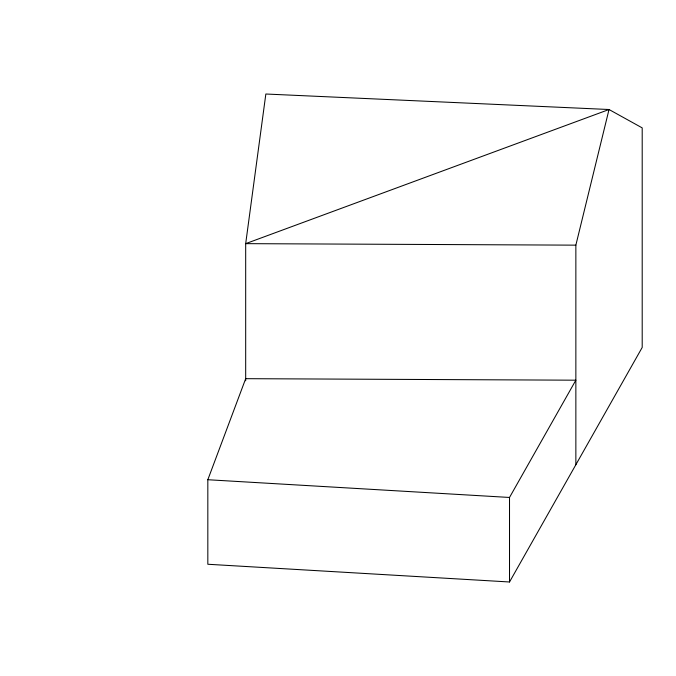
<?xml version="1.0" encoding="UTF-8"?>
<svg xmlns="http://www.w3.org/2000/svg" width="676" height="676" viewBox="0 0 676 676"><rect width="100%" height="100%" fill="white"/><g stroke="black" fill="none" stroke-linecap="round" stroke-linejoin="round"><path stroke-width="1.01" d="M575.859 464.716L575.859 245.151L609.025 109.512L265.845 94.015L245.684 243.647L245.684 380.765M207.828 479.732L245.684 378.678L575.859 380.191L509.518 497.46L509.518 581.985L207.828 564.257L207.828 479.732L509.518 497.46M509.518 581.985L642.2 347.447L642.2 127.882L609.025 109.512L245.684 243.647L575.859 245.151"/></g></svg>
